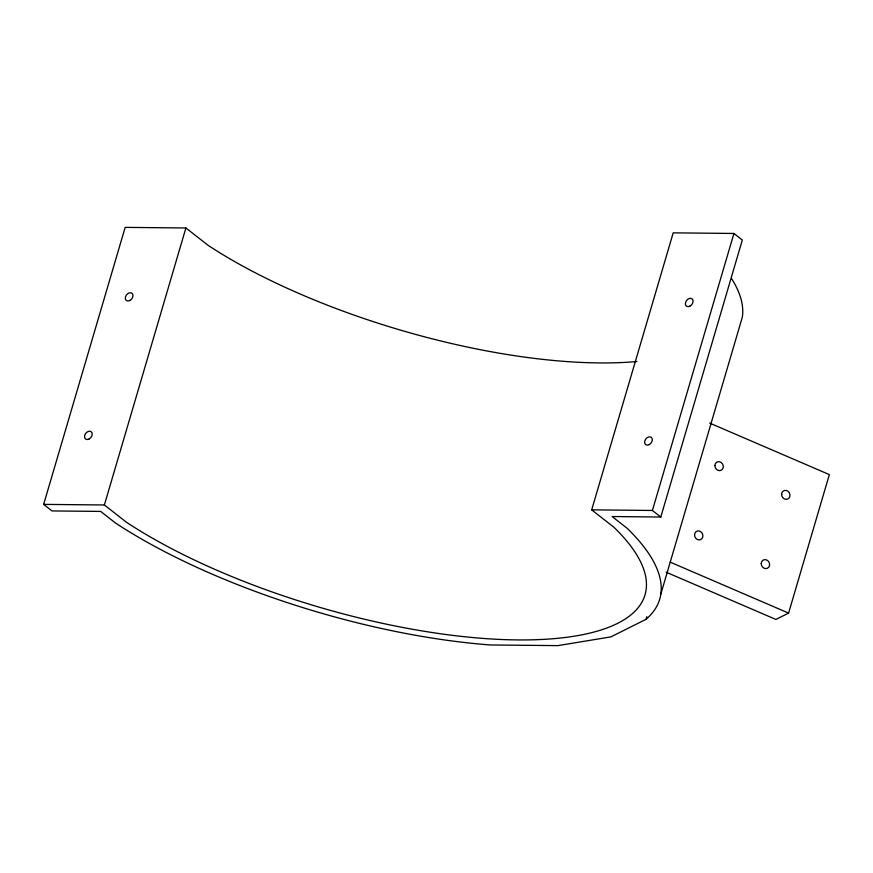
<?xml version="1.0" encoding="UTF-8"?>
<svg xmlns="http://www.w3.org/2000/svg" width="873" height="873" viewBox="0 0 873 873"><rect width="100%" height="100%" fill="white"/><g stroke="black" fill="none" stroke-linecap="round" stroke-linejoin="round"><path stroke-width="1.31" d="M646.773 616.709L646.009 619.317L610.893 636.886L557.858 645.627L490.528 644.961A324.898 108.994 16.4 0 1 115.509 523.014L100.701 511.414L52.031 510.934L43.65 504.376L125.177 227.373L185.905 227.973L208.003 245.269A309.577 103.843 16.4 0 0 636.941 361.52M646.009 619.317A324.898 108.994 16.4 0 0 626.945 528.121L612.137 516.532L660.796 517.023L742.323 240.02L733.942 233.462L673.214 232.851L591.687 509.854L613.784 527.15A309.577 103.843 16.4 0 1 517.329 639.92A309.577 103.843 16.4 0 1 126.476 522.272L104.378 504.976L185.905 227.973M660.796 517.023L652.415 510.465L733.942 233.462M660.817 594.12L742.345 317.117A324.898 108.994 16.4 0 0 731.76 278.891M666.175 572.219L775.89 619.448L788.592 613.097L829.35 474.596L709.651 423.078M43.65 504.376L104.378 504.976M591.687 509.854L652.415 510.465M670.137 562.114L788.592 613.097M689.997 306.085A4.594 3.306 -51.9 0 0 692.114 298.882A4.594 3.306 -51.9 0 0 685.578 302.429A4.594 3.306 -51.9 0 0 689.997 306.085M649.228 444.586A4.594 3.306 -51.9 0 0 651.345 437.384A4.594 3.306 -51.9 0 0 644.82 440.93A4.594 3.306 -51.9 0 0 649.228 444.586M129.891 300.476A4.594 3.306 -51.9 0 0 132.009 293.284A4.594 3.306 -51.9 0 0 125.483 296.831A4.594 3.306 -51.9 0 0 129.891 300.476M89.133 438.977A4.594 3.306 -51.9 0 0 91.25 431.786A4.594 3.306 -51.9 0 0 84.714 435.332A4.594 3.306 -51.9 0 0 89.133 438.977M714.922 465.571A4.594 4.07 63.4 0 0 721.065 470.307A4.594 4.07 63.4 0 0 721.316 462.592A4.594 4.07 63.4 0 0 714.922 465.571M694.537 534.822A4.594 4.07 63.4 0 0 700.681 539.558A4.594 4.07 63.4 0 0 700.932 531.843A4.594 4.07 63.4 0 0 694.537 534.822M761.245 563.521A4.594 4.07 63.4 0 0 767.389 568.268A4.594 4.07 63.4 0 0 767.64 560.542A4.594 4.07 63.4 0 0 761.245 563.521M781.619 494.271A4.594 4.07 63.4 0 0 787.773 499.018A4.594 4.07 63.4 0 0 788.024 491.292A4.594 4.07 63.4 0 0 781.619 494.271"/></g></svg>
